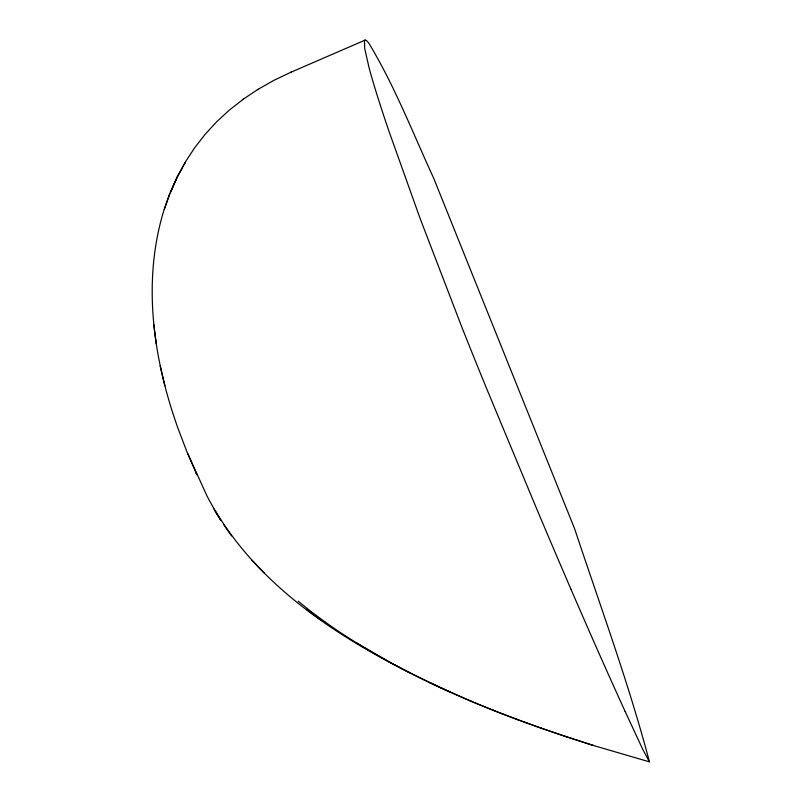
<?xml version="1.0" encoding="UTF-8"?>
<svg xmlns="http://www.w3.org/2000/svg" width="802" height="802" viewBox="0 0 802 802"><rect width="100%" height="100%" fill="white"/><g stroke="black" fill="none" stroke-linecap="round" stroke-linejoin="round"><path stroke-width="1.2" d="M243.477 99.057L229.131 110.265L216.67 121.784L205.011 134.475L194.806 147.568L185.402 161.894L176.64 178.194L169.854 193.503L163.738 210.876C141.954 282.374 153.423 359.697 178.164 428.839L186.876 451.666L206.896 495.786C260.47 598.513 369.191 656.758 471.345 701.359M169.854 193.503L164.23 209.422M177.493 176.43L170.485 192.229L177.262 176.981L185.202 162.385L184.59 163.538M257.442 89.714L273.913 80.32L290.775 72.31L365.11 40.1M242.725 99.558L258.134 89.243M290.775 72.31L291.427 72.04M566.914 736.958L593.63 745.549L649.43 761.85C629.059 684.256 600.267 606.001 574.723 529.039L433.631 178.084C412.829 132.992 394.795 86.235 369.1 43.619A236.389 12.852 68.8 0 0 364.529 40.581L364.669 48.371L369.141 68.06A239.457 13.073 68.8 0 0 376.278 92.441L378.063 98.135A240.359 13.113 68.8 0 0 388.619 130.265L420.037 218.274L462.092 327.767A304.529 15.97 68.8 0 0 487.375 390.363L536.207 507.676A827.022 31.609 68.6 0 0 550.052 540.388L554.433 550.673A818.912 31.428 68.6 0 0 566.924 579.836L570.884 589.019M593.53 745.479C505.29 717.6 417.802 683.655 340.228 632.457M541.29 728.246L567.225 737.098M516.648 719.334L541.791 728.437M492.989 710.241L517.34 719.594M470.293 700.968L493.862 710.562M429.18 682.442L449.782 691.976M409.581 672.698L390.845 662.843L356.168 642.713M325.221 622.081L340.309 632.567M320.63 619.876L306.384 609.299M311.136 611.595L325.341 622.212M298.204 601.199L311.316 611.756M251.748 560.117L264.419 573.229M649.43 761.85L642.783 749.419L625.129 711.434M223.808 524.809L231.537 535.846M215.357 511.465L220.69 520.087L213.913 509.12M187.868 453.912L196.861 474.784M195.868 472.468L196.44 473.812M160.2 365.882L164.901 385.802M153.794 324.489L156.26 343.797M625.099 711.354A845.639 32.07 68.6 0 1 570.904 589.079"/></g></svg>
